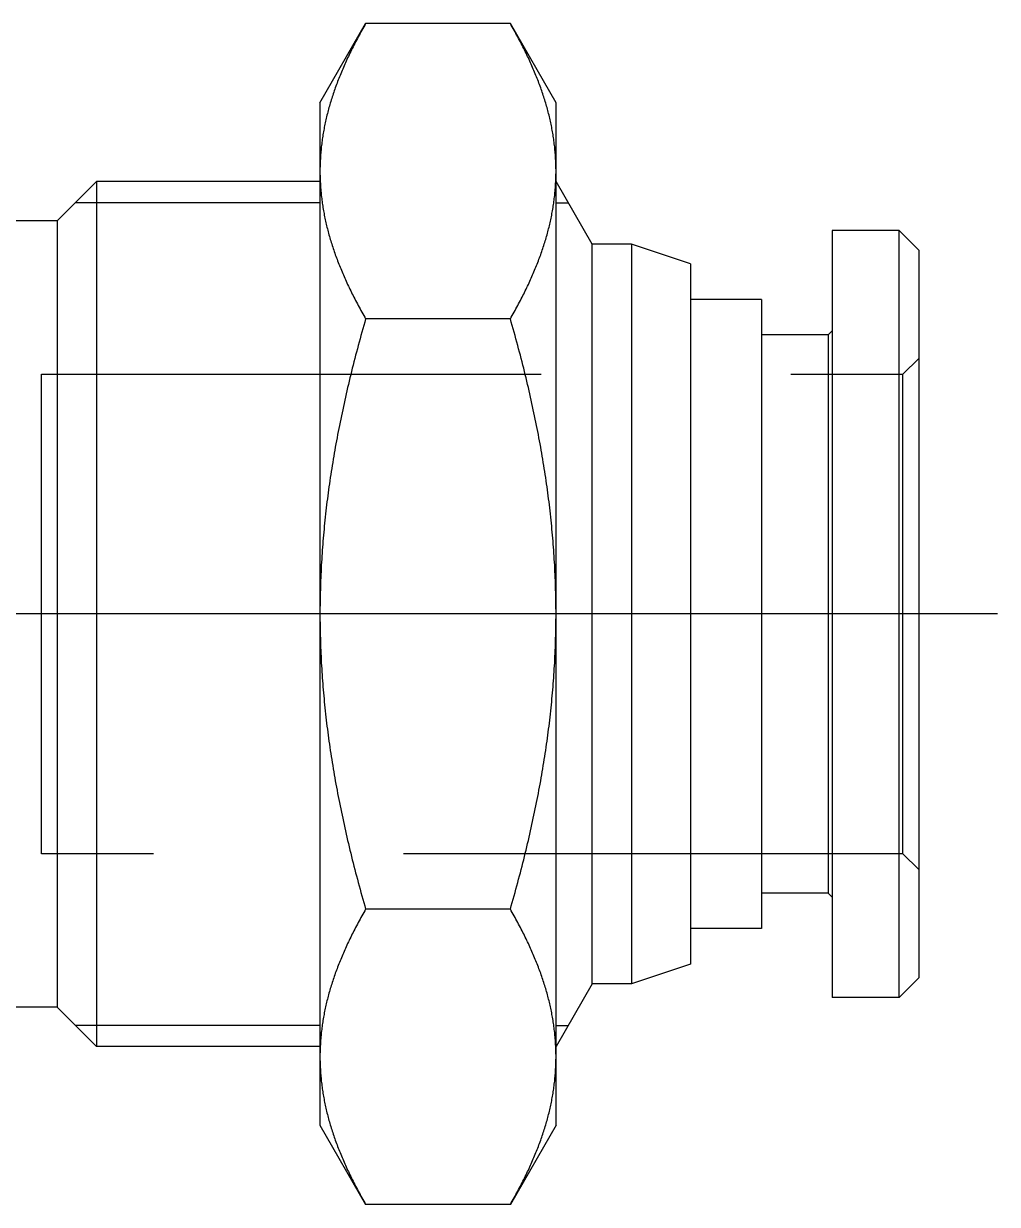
# Model space of a CAD drawing. Extents: x -2 to 98, y -32 to 17.
# Drawn here: x 18.65 to 43.4, y -15.01 to 15.01 of the extents above; entities that cross this region are included whole.
import ezdxf

# ---------------------------------------------------------------- set-up
doc = ezdxf.new("R2010")
doc.units = 0
doc.linetypes.add('CENTER', pattern=[50.8, 31.75, -6.35, 6.35, -6.35])
doc.linetypes.add('DASHED', pattern=[19.05, 12.7, -6.35])
doc.layers.get('0').update_dxf_attribs({"linetype": 'CONTINUOUS'})
doc.layers.add('CENTER', color=1, linetype='CENTER')

msp = doc.modelspace()

# ---------------------------------------------------------------- linework, layer by layer
at = {"color": 7, "linetype": 'CONTINUOUS'}
for p, q in [((26.18, 13), (27.341, 15.011)), ((31.019, 15.011), (27.341, 15.011)), ((32.18, 13), (31.019, 15.011)), ((26.18, 13), (26.18, 11.258)), ((32.18, 11.258), (32.18, 13)), ((26.18, 11.258), (26.18, 0)), ((32.18, 0), (32.18, 11.258)), ((19.5, 10), (20.5, 11)), ((20.5, 11), (20.5, -11)), ((26.18, 11), (20.5, 11)), ((33.1, 9.4), (32.18, 10.993)), ((19.5, 10), (18, 10)), ((19.5, 10), (19.5, -10)), ((39.2, 9.75), (39.2, -9.75)), ((40.9, 9.75), (39.2, 9.75)), ((40.9, -9.75), (40.9, 9.75)), ((41.4, 9.25), (40.9, 9.75)), ((33.1, -9.4), (33.1, 9.4)), ((34.1, 9.4), (33.1, 9.4)), ((34.1, 9.4), (34.1, -9.4)), ((35.6, 8.9), (34.1, 9.4)), ((41.4, 9.25), (41.4, -9.25)), ((35.6, 8.9), (35.6, -8.9)), ((37.4, 8), (35.6, 8)), ((37.4, 8), (37.4, -8)), ((31.019, 7.506), (27.341, 7.506)), ((39.1, 7.1), (37.4, 7.1)), ((39.1, 7.1), (39.2, 7.2)), ((39.1, 7.1), (39.1, -7.1)), ((26.18, 0), (26.18, -11.258)), ((32.18, -11.258), (32.18, 0)), ((39.1, -7.1), (37.4, -7.1)), ((39.1, -7.1), (39.2, -7.2)), ((31.019, -7.506), (27.341, -7.506)), ((37.4, -8), (35.6, -8)), ((35.6, -8.9), (34.1, -9.4)), ((41.4, -9.25), (40.9, -9.75)), ((33.1, -9.4), (32.18, -10.993)), ((34.1, -9.4), (33.1, -9.4)), ((40.9, -9.75), (39.2, -9.75)), ((19.5, -10), (18, -10)), ((19.5, -10), (20.5, -11)), ((26.18, -11), (20.5, -11)), ((26.18, -11.258), (26.18, -13)), ((32.18, -13), (32.18, -11.258)), ((26.18, -13), (27.341, -15.011)), ((32.18, -13), (31.019, -15.011)), ((31.019, -15.011), (27.341, -15.011))]:
    msp.add_line(p, q, dxfattribs=at)
at = {"color": 3, "linetype": 'CONTINUOUS'}
for p, q in [((26.18, 10.458), (19.959, 10.458)), ((32.18, 10.458), (32.489, 10.458)), ((26.18, -10.459), (19.959, -10.459)), ((32.18, -10.459), (32.489, -10.459))]:
    msp.add_line(p, q, dxfattribs=at)
at = {"color": 3, "linetype": 'DASHED'}
for p, q in [((41, 6.1), (41.4, 6.5)), ((19.1, 6.1), (41, 6.1)), ((19.1, -6.1), (19.1, 6.1)), ((41, -6.1), (41, 6.1)), ((41, -6.1), (19.1, -6.1)), ((41.4, -6.5), (41, -6.1))]:
    msp.add_line(p, q, dxfattribs=at)
at = {"color": 7}
for points in [[(27.341, 15.011, 0), (27.317, 14.968, 0), (27.292, 14.926, 0), (27.268, 14.883, 0), (27.244, 14.841, 0), (27.221, 14.798, 0), (27.198, 14.756, 0), (27.175, 14.714, 0), (27.152, 14.672, 0), (27.13, 14.63, 0), (27.108, 14.589, 0), (27.086, 14.547, 0), (27.065, 14.506, 0), (27.043, 14.464, 0), (27.022, 14.423, 0), (27.002, 14.382, 0), (26.981, 14.341, 0), (26.961, 14.3, 0), (26.941, 14.259, 0), (26.922, 14.218, 0), (26.902, 14.178, 0), (26.883, 14.137, 0), (26.864, 14.097, 0), (26.846, 14.056, 0), (26.828, 14.016, 0), (26.809, 13.976, 0), (26.792, 13.936, 0), (26.774, 13.896, 0), (26.757, 13.856, 0), (26.74, 13.816, 0), (26.723, 13.776, 0), (26.707, 13.736, 0), (26.691, 13.696, 0), (26.675, 13.657, 0), (26.659, 13.617, 0), (26.643, 13.578, 0), (26.628, 13.538, 0), (26.613, 13.499, 0), (26.599, 13.46, 0), (26.584, 13.421, 0), (26.57, 13.381, 0), (26.556, 13.342, 0), (26.543, 13.303, 0), (26.529, 13.264, 0), (26.516, 13.225, 0), (26.503, 13.186, 0), (26.491, 13.147, 0), (26.478, 13.108, 0), (26.466, 13.07, 0), (26.454, 13.031, 0), (26.442, 12.992, 0), (26.431, 12.954, 0), (26.42, 12.915, 0), (26.409, 12.876, 0), (26.398, 12.838, 0), (26.388, 12.799, 0), (26.378, 12.761, 0), (26.368, 12.722, 0), (26.358, 12.684, 0), (26.349, 12.645, 0), (26.34, 12.607, 0), (26.331, 12.568, 0), (26.322, 12.53, 0), (26.314, 12.491, 0), (26.306, 12.453, 0), (26.298, 12.415, 0), (26.29, 12.376, 0), (26.283, 12.338, 0), (26.276, 12.3, 0), (26.269, 12.261, 0), (26.262, 12.223, 0), (26.256, 12.184, 0), (26.25, 12.146, 0), (26.244, 12.108, 0), (26.238, 12.069, 0), (26.233, 12.031, 0), (26.228, 11.993, 0), (26.223, 11.954, 0), (26.218, 11.916, 0), (26.214, 11.877, 0), (26.21, 11.839, 0), (26.206, 11.8, 0), (26.203, 11.762, 0), (26.199, 11.723, 0), (26.196, 11.685, 0), (26.193, 11.646, 0), (26.191, 11.608, 0), (26.189, 11.569, 0), (26.187, 11.53, 0), (26.185, 11.492, 0), (26.183, 11.453, 0), (26.182, 11.414, 0), (26.181, 11.375, 0), (26.18, 11.336, 0), (26.18, 11.297, 0), (26.18, 11.258, 0)], [(32.18, 11.258, 0), (32.18, 11.297, 0), (32.179, 11.336, 0), (32.179, 11.375, 0), (32.178, 11.414, 0), (32.177, 11.453, 0), (32.175, 11.492, 0), (32.173, 11.53, 0), (32.171, 11.569, 0), (32.169, 11.608, 0), (32.167, 11.646, 0), (32.164, 11.685, 0), (32.161, 11.723, 0), (32.157, 11.762, 0), (32.154, 11.8, 0), (32.15, 11.839, 0), (32.146, 11.877, 0), (32.142, 11.916, 0), (32.137, 11.954, 0), (32.132, 11.993, 0), (32.127, 12.031, 0), (32.122, 12.069, 0), (32.116, 12.108, 0), (32.11, 12.146, 0), (32.104, 12.184, 0), (32.098, 12.223, 0), (32.091, 12.261, 0), (32.084, 12.3, 0), (32.077, 12.338, 0), (32.07, 12.376, 0), (32.062, 12.415, 0), (32.054, 12.453, 0), (32.046, 12.491, 0), (32.038, 12.53, 0), (32.029, 12.568, 0), (32.02, 12.607, 0), (32.011, 12.645, 0), (32.002, 12.684, 0), (31.992, 12.722, 0), (31.982, 12.761, 0), (31.972, 12.799, 0), (31.962, 12.838, 0), (31.951, 12.876, 0), (31.94, 12.915, 0), (31.929, 12.954, 0), (31.918, 12.992, 0), (31.906, 13.031, 0), (31.894, 13.07, 0), (31.882, 13.108, 0), (31.869, 13.147, 0), (31.857, 13.186, 0), (31.844, 13.225, 0), (31.831, 13.264, 0), (31.817, 13.303, 0), (31.804, 13.342, 0), (31.79, 13.381, 0), (31.776, 13.421, 0), (31.761, 13.46, 0), (31.747, 13.499, 0), (31.732, 13.538, 0), (31.716, 13.578, 0), (31.701, 13.617, 0), (31.685, 13.657, 0), (31.669, 13.696, 0), (31.653, 13.736, 0), (31.637, 13.776, 0), (31.62, 13.816, 0), (31.603, 13.856, 0), (31.586, 13.896, 0), (31.568, 13.936, 0), (31.55, 13.976, 0), (31.532, 14.016, 0), (31.514, 14.056, 0), (31.496, 14.097, 0), (31.477, 14.137, 0), (31.458, 14.178, 0), (31.438, 14.218, 0), (31.419, 14.259, 0), (31.399, 14.3, 0), (31.379, 14.341, 0), (31.358, 14.382, 0), (31.338, 14.423, 0), (31.317, 14.464, 0), (31.295, 14.506, 0), (31.274, 14.547, 0), (31.252, 14.589, 0), (31.23, 14.63, 0), (31.208, 14.672, 0), (31.185, 14.714, 0), (31.162, 14.756, 0), (31.139, 14.798, 0), (31.116, 14.841, 0), (31.092, 14.883, 0), (31.068, 14.926, 0), (31.044, 14.968, 0), (31.019, 15.011, 0)], [(26.18, 11.258, 0), (26.18, 11.219, 0), (26.18, 11.18, 0), (26.181, 11.142, 0), (26.182, 11.103, 0), (26.183, 11.064, 0), (26.185, 11.025, 0), (26.187, 10.986, 0), (26.189, 10.948, 0), (26.191, 10.909, 0), (26.193, 10.87, 0), (26.196, 10.832, 0), (26.199, 10.793, 0), (26.203, 10.755, 0), (26.206, 10.716, 0), (26.21, 10.678, 0), (26.214, 10.639, 0), (26.218, 10.601, 0), (26.223, 10.562, 0), (26.228, 10.524, 0), (26.233, 10.486, 0), (26.238, 10.447, 0), (26.244, 10.409, 0), (26.25, 10.37, 0), (26.256, 10.332, 0), (26.262, 10.294, 0), (26.269, 10.255, 0), (26.276, 10.217, 0), (26.283, 10.179, 0), (26.29, 10.14, 0), (26.298, 10.102, 0), (26.306, 10.064, 0), (26.314, 10.025, 0), (26.322, 9.987, 0), (26.331, 9.948, 0), (26.34, 9.91, 0), (26.349, 9.872, 0), (26.358, 9.833, 0), (26.368, 9.795, 0), (26.378, 9.756, 0), (26.388, 9.718, 0), (26.398, 9.679, 0), (26.409, 9.64, 0), (26.42, 9.602, 0), (26.431, 9.563, 0), (26.442, 9.524, 0), (26.454, 9.486, 0), (26.466, 9.447, 0), (26.478, 9.408, 0), (26.491, 9.369, 0), (26.503, 9.33, 0), (26.516, 9.292, 0), (26.529, 9.253, 0), (26.543, 9.214, 0), (26.556, 9.174, 0), (26.57, 9.135, 0), (26.584, 9.096, 0), (26.599, 9.057, 0), (26.613, 9.018, 0), (26.628, 8.978, 0), (26.643, 8.939, 0), (26.659, 8.899, 0), (26.675, 8.86, 0), (26.691, 8.82, 0), (26.707, 8.781, 0), (26.723, 8.741, 0), (26.74, 8.701, 0), (26.757, 8.661, 0), (26.774, 8.621, 0), (26.792, 8.581, 0), (26.809, 8.541, 0), (26.828, 8.501, 0), (26.846, 8.46, 0), (26.864, 8.42, 0), (26.883, 8.38, 0), (26.902, 8.339, 0), (26.922, 8.298, 0), (26.941, 8.258, 0), (26.961, 8.217, 0), (26.981, 8.176, 0), (27.002, 8.135, 0), (27.022, 8.094, 0), (27.043, 8.052, 0), (27.065, 8.011, 0), (27.086, 7.969, 0), (27.108, 7.928, 0), (27.13, 7.886, 0), (27.152, 7.844, 0), (27.175, 7.802, 0), (27.198, 7.76, 0), (27.221, 7.718, 0), (27.244, 7.676, 0), (27.268, 7.634, 0), (27.292, 7.591, 0), (27.317, 7.548, 0), (27.341, 7.506, 0)], [(31.019, 7.506, 0), (31.044, 7.548, 0), (31.068, 7.591, 0), (31.092, 7.634, 0), (31.116, 7.676, 0), (31.139, 7.718, 0), (31.162, 7.76, 0), (31.185, 7.802, 0), (31.208, 7.844, 0), (31.23, 7.886, 0), (31.252, 7.928, 0), (31.274, 7.969, 0), (31.295, 8.011, 0), (31.317, 8.052, 0), (31.338, 8.094, 0), (31.358, 8.135, 0), (31.379, 8.176, 0), (31.399, 8.217, 0), (31.419, 8.258, 0), (31.438, 8.298, 0), (31.458, 8.339, 0), (31.477, 8.38, 0), (31.496, 8.42, 0), (31.514, 8.46, 0), (31.532, 8.501, 0), (31.55, 8.541, 0), (31.568, 8.581, 0), (31.586, 8.621, 0), (31.603, 8.661, 0), (31.62, 8.701, 0), (31.637, 8.741, 0), (31.653, 8.781, 0), (31.669, 8.82, 0), (31.685, 8.86, 0), (31.701, 8.899, 0), (31.716, 8.939, 0), (31.732, 8.978, 0), (31.747, 9.018, 0), (31.761, 9.057, 0), (31.776, 9.096, 0), (31.79, 9.135, 0), (31.804, 9.174, 0), (31.817, 9.214, 0), (31.831, 9.253, 0), (31.844, 9.292, 0), (31.857, 9.33, 0), (31.869, 9.369, 0), (31.882, 9.408, 0), (31.894, 9.447, 0), (31.906, 9.486, 0), (31.918, 9.524, 0), (31.929, 9.563, 0), (31.94, 9.602, 0), (31.951, 9.64, 0), (31.962, 9.679, 0), (31.972, 9.718, 0), (31.982, 9.756, 0), (31.992, 9.795, 0), (32.002, 9.833, 0), (32.011, 9.872, 0), (32.02, 9.91, 0), (32.029, 9.948, 0), (32.038, 9.987, 0), (32.046, 10.025, 0), (32.054, 10.064, 0), (32.062, 10.102, 0), (32.07, 10.14, 0), (32.077, 10.179, 0), (32.084, 10.217, 0), (32.091, 10.255, 0), (32.098, 10.294, 0), (32.104, 10.332, 0), (32.11, 10.37, 0), (32.116, 10.409, 0), (32.122, 10.447, 0), (32.127, 10.486, 0), (32.132, 10.524, 0), (32.137, 10.562, 0), (32.142, 10.601, 0), (32.146, 10.639, 0), (32.15, 10.678, 0), (32.154, 10.716, 0), (32.157, 10.755, 0), (32.161, 10.793, 0), (32.164, 10.832, 0), (32.167, 10.87, 0), (32.169, 10.909, 0), (32.171, 10.948, 0), (32.173, 10.986, 0), (32.175, 11.025, 0), (32.177, 11.064, 0), (32.178, 11.103, 0), (32.179, 11.142, 0), (32.179, 11.18, 0), (32.18, 11.219, 0), (32.18, 11.258, 0)], [(27.341, 7.506, 0), (27.317, 7.42, 0), (27.292, 7.335, 0), (27.268, 7.25, 0), (27.244, 7.165, 0), (27.221, 7.08, 0), (27.198, 6.996, 0), (27.175, 6.912, 0), (27.152, 6.828, 0), (27.13, 6.744, 0), (27.108, 6.661, 0), (27.086, 6.578, 0), (27.065, 6.495, 0), (27.043, 6.412, 0), (27.022, 6.33, 0), (27.002, 6.247, 0), (26.981, 6.165, 0), (26.961, 6.083, 0), (26.941, 6.002, 0), (26.922, 5.92, 0), (26.902, 5.839, 0), (26.883, 5.758, 0), (26.864, 5.677, 0), (26.846, 5.596, 0), (26.828, 5.515, 0), (26.809, 5.435, 0), (26.792, 5.355, 0), (26.774, 5.274, 0), (26.757, 5.195, 0), (26.74, 5.115, 0), (26.723, 5.035, 0), (26.707, 4.956, 0), (26.691, 4.876, 0), (26.675, 4.797, 0), (26.659, 4.718, 0), (26.643, 4.639, 0), (26.628, 4.56, 0), (26.613, 4.481, 0), (26.599, 4.403, 0), (26.584, 4.324, 0), (26.57, 4.246, 0), (26.556, 4.168, 0), (26.543, 4.09, 0), (26.529, 4.012, 0), (26.516, 3.934, 0), (26.503, 3.856, 0), (26.491, 3.778, 0), (26.478, 3.7, 0), (26.466, 3.623, 0), (26.454, 3.545, 0), (26.442, 3.468, 0), (26.431, 3.39, 0), (26.42, 3.313, 0), (26.409, 3.236, 0), (26.398, 3.159, 0), (26.388, 3.082, 0), (26.378, 3.005, 0), (26.368, 2.927, 0), (26.358, 2.851, 0), (26.349, 2.774, 0), (26.34, 2.697, 0), (26.331, 2.62, 0), (26.322, 2.543, 0), (26.314, 2.466, 0), (26.306, 2.389, 0), (26.298, 2.313, 0), (26.29, 2.236, 0), (26.283, 2.159, 0), (26.276, 2.083, 0), (26.269, 2.006, 0), (26.262, 1.929, 0), (26.256, 1.852, 0), (26.25, 1.776, 0), (26.244, 1.699, 0), (26.238, 1.622, 0), (26.233, 1.545, 0), (26.228, 1.469, 0), (26.223, 1.392, 0), (26.218, 1.315, 0), (26.214, 1.238, 0), (26.21, 1.161, 0), (26.206, 1.084, 0), (26.203, 1.007, 0), (26.199, 0.93, 0), (26.196, 0.853, 0), (26.193, 0.776, 0), (26.191, 0.699, 0), (26.189, 0.621, 0), (26.187, 0.544, 0), (26.185, 0.466, 0), (26.183, 0.389, 0), (26.182, 0.311, 0), (26.181, 0.234, 0), (26.18, 0.156, 0), (26.18, 0.078, 0), (26.18, 0, 0)], [(32.18, 0, 0), (32.18, 0.078, 0), (32.179, 0.156, 0), (32.179, 0.234, 0), (32.178, 0.311, 0), (32.177, 0.389, 0), (32.175, 0.466, 0), (32.173, 0.544, 0), (32.171, 0.621, 0), (32.169, 0.699, 0), (32.167, 0.776, 0), (32.164, 0.853, 0), (32.161, 0.93, 0), (32.157, 1.007, 0), (32.154, 1.084, 0), (32.15, 1.161, 0), (32.146, 1.238, 0), (32.142, 1.315, 0), (32.137, 1.392, 0), (32.132, 1.469, 0), (32.127, 1.545, 0), (32.122, 1.622, 0), (32.116, 1.699, 0), (32.11, 1.776, 0), (32.104, 1.852, 0), (32.098, 1.929, 0), (32.091, 2.006, 0), (32.084, 2.083, 0), (32.077, 2.159, 0), (32.07, 2.236, 0), (32.062, 2.313, 0), (32.054, 2.389, 0), (32.046, 2.466, 0), (32.038, 2.543, 0), (32.029, 2.62, 0), (32.02, 2.697, 0), (32.011, 2.774, 0), (32.002, 2.851, 0), (31.992, 2.927, 0), (31.982, 3.005, 0), (31.972, 3.082, 0), (31.962, 3.159, 0), (31.951, 3.236, 0), (31.94, 3.313, 0), (31.929, 3.39, 0), (31.918, 3.468, 0), (31.906, 3.545, 0), (31.894, 3.623, 0), (31.882, 3.7, 0), (31.869, 3.778, 0), (31.857, 3.856, 0), (31.844, 3.934, 0), (31.831, 4.012, 0), (31.817, 4.09, 0), (31.804, 4.168, 0), (31.79, 4.246, 0), (31.776, 4.324, 0), (31.761, 4.403, 0), (31.747, 4.481, 0), (31.732, 4.56, 0), (31.716, 4.639, 0), (31.701, 4.718, 0), (31.685, 4.797, 0), (31.669, 4.876, 0), (31.653, 4.956, 0), (31.637, 5.035, 0), (31.62, 5.115, 0), (31.603, 5.195, 0), (31.586, 5.274, 0), (31.568, 5.355, 0), (31.55, 5.435, 0), (31.532, 5.515, 0), (31.514, 5.596, 0), (31.496, 5.677, 0), (31.477, 5.758, 0), (31.458, 5.839, 0), (31.438, 5.92, 0), (31.419, 6.002, 0), (31.399, 6.083, 0), (31.379, 6.165, 0), (31.358, 6.247, 0), (31.338, 6.33, 0), (31.317, 6.412, 0), (31.295, 6.495, 0), (31.274, 6.578, 0), (31.252, 6.661, 0), (31.23, 6.744, 0), (31.208, 6.828, 0), (31.185, 6.912, 0), (31.162, 6.996, 0), (31.139, 7.08, 0), (31.116, 7.165, 0), (31.092, 7.25, 0), (31.068, 7.335, 0), (31.044, 7.42, 0), (31.019, 7.506, 0)], [(26.18, 0, 0), (26.18, -0.078, 0), (26.18, -0.156, 0), (26.181, -0.234, 0), (26.182, -0.311, 0), (26.183, -0.389, 0), (26.185, -0.466, 0), (26.187, -0.544, 0), (26.189, -0.621, 0), (26.191, -0.699, 0), (26.193, -0.776, 0), (26.196, -0.853, 0), (26.199, -0.93, 0), (26.203, -1.007, 0), (26.206, -1.084, 0), (26.21, -1.161, 0), (26.214, -1.238, 0), (26.218, -1.315, 0), (26.223, -1.392, 0), (26.228, -1.469, 0), (26.233, -1.545, 0), (26.238, -1.622, 0), (26.244, -1.699, 0), (26.25, -1.776, 0), (26.256, -1.852, 0), (26.262, -1.929, 0), (26.269, -2.006, 0), (26.276, -2.083, 0), (26.283, -2.159, 0), (26.29, -2.236, 0), (26.298, -2.313, 0), (26.306, -2.389, 0), (26.314, -2.466, 0), (26.322, -2.543, 0), (26.331, -2.62, 0), (26.34, -2.697, 0), (26.349, -2.774, 0), (26.358, -2.851, 0), (26.368, -2.927, 0), (26.378, -3.005, 0), (26.388, -3.082, 0), (26.398, -3.159, 0), (26.409, -3.236, 0), (26.42, -3.313, 0), (26.431, -3.39, 0), (26.442, -3.468, 0), (26.454, -3.545, 0), (26.466, -3.623, 0), (26.478, -3.7, 0), (26.491, -3.778, 0), (26.503, -3.856, 0), (26.516, -3.934, 0), (26.529, -4.012, 0), (26.543, -4.09, 0), (26.556, -4.168, 0), (26.57, -4.246, 0), (26.584, -4.324, 0), (26.599, -4.403, 0), (26.613, -4.481, 0), (26.628, -4.56, 0), (26.643, -4.639, 0), (26.659, -4.718, 0), (26.675, -4.797, 0), (26.691, -4.876, 0), (26.707, -4.956, 0), (26.723, -5.035, 0), (26.74, -5.115, 0), (26.757, -5.195, 0), (26.774, -5.274, 0), (26.792, -5.355, 0), (26.809, -5.435, 0), (26.828, -5.515, 0), (26.846, -5.596, 0), (26.864, -5.677, 0), (26.883, -5.758, 0), (26.902, -5.839, 0), (26.922, -5.92, 0), (26.941, -6.002, 0), (26.961, -6.083, 0), (26.981, -6.165, 0), (27.002, -6.247, 0), (27.022, -6.33, 0), (27.043, -6.412, 0), (27.065, -6.495, 0), (27.086, -6.578, 0), (27.108, -6.661, 0), (27.13, -6.744, 0), (27.152, -6.828, 0), (27.175, -6.912, 0), (27.198, -6.996, 0), (27.221, -7.08, 0), (27.244, -7.165, 0), (27.268, -7.25, 0), (27.292, -7.335, 0), (27.317, -7.42, 0), (27.341, -7.506, 0)], [(31.019, -7.506, 0), (31.044, -7.42, 0), (31.068, -7.335, 0), (31.092, -7.25, 0), (31.116, -7.165, 0), (31.139, -7.08, 0), (31.162, -6.996, 0), (31.185, -6.912, 0), (31.208, -6.828, 0), (31.23, -6.744, 0), (31.252, -6.661, 0), (31.274, -6.578, 0), (31.295, -6.495, 0), (31.317, -6.412, 0), (31.338, -6.33, 0), (31.358, -6.247, 0), (31.379, -6.165, 0), (31.399, -6.083, 0), (31.419, -6.002, 0), (31.438, -5.92, 0), (31.458, -5.839, 0), (31.477, -5.758, 0), (31.496, -5.677, 0), (31.514, -5.596, 0), (31.532, -5.515, 0), (31.55, -5.435, 0), (31.568, -5.355, 0), (31.586, -5.274, 0), (31.603, -5.195, 0), (31.62, -5.115, 0), (31.637, -5.035, 0), (31.653, -4.956, 0), (31.669, -4.876, 0), (31.685, -4.797, 0), (31.701, -4.718, 0), (31.716, -4.639, 0), (31.732, -4.56, 0), (31.747, -4.481, 0), (31.761, -4.403, 0), (31.776, -4.324, 0), (31.79, -4.246, 0), (31.804, -4.168, 0), (31.817, -4.09, 0), (31.831, -4.012, 0), (31.844, -3.934, 0), (31.857, -3.856, 0), (31.869, -3.778, 0), (31.882, -3.7, 0), (31.894, -3.623, 0), (31.906, -3.545, 0), (31.918, -3.468, 0), (31.929, -3.39, 0), (31.94, -3.313, 0), (31.951, -3.236, 0), (31.962, -3.159, 0), (31.972, -3.082, 0), (31.982, -3.005, 0), (31.992, -2.927, 0), (32.002, -2.851, 0), (32.011, -2.774, 0), (32.02, -2.697, 0), (32.029, -2.62, 0), (32.038, -2.543, 0), (32.046, -2.466, 0), (32.054, -2.389, 0), (32.062, -2.313, 0), (32.07, -2.236, 0), (32.077, -2.159, 0), (32.084, -2.083, 0), (32.091, -2.006, 0), (32.098, -1.929, 0), (32.104, -1.852, 0), (32.11, -1.776, 0), (32.116, -1.699, 0), (32.122, -1.622, 0), (32.127, -1.545, 0), (32.132, -1.469, 0), (32.137, -1.392, 0), (32.142, -1.315, 0), (32.146, -1.238, 0), (32.15, -1.161, 0), (32.154, -1.084, 0), (32.157, -1.007, 0), (32.161, -0.93, 0), (32.164, -0.853, 0), (32.167, -0.776, 0), (32.169, -0.699, 0), (32.171, -0.621, 0), (32.173, -0.544, 0), (32.175, -0.466, 0), (32.177, -0.389, 0), (32.178, -0.311, 0), (32.179, -0.234, 0), (32.179, -0.156, 0), (32.18, -0.078, 0), (32.18, 0, 0)], [(27.341, -7.506, 0), (27.317, -7.548, 0), (27.292, -7.591, 0), (27.268, -7.634, 0), (27.244, -7.676, 0), (27.221, -7.718, 0), (27.198, -7.76, 0), (27.175, -7.802, 0), (27.152, -7.844, 0), (27.13, -7.886, 0), (27.108, -7.928, 0), (27.086, -7.969, 0), (27.065, -8.011, 0), (27.043, -8.052, 0), (27.022, -8.094, 0), (27.002, -8.135, 0), (26.981, -8.176, 0), (26.961, -8.217, 0), (26.941, -8.258, 0), (26.922, -8.298, 0), (26.902, -8.339, 0), (26.883, -8.38, 0), (26.864, -8.42, 0), (26.846, -8.46, 0), (26.828, -8.501, 0), (26.809, -8.541, 0), (26.792, -8.581, 0), (26.774, -8.621, 0), (26.757, -8.661, 0), (26.74, -8.701, 0), (26.723, -8.741, 0), (26.707, -8.781, 0), (26.691, -8.82, 0), (26.675, -8.86, 0), (26.659, -8.899, 0), (26.643, -8.939, 0), (26.628, -8.978, 0), (26.613, -9.018, 0), (26.599, -9.057, 0), (26.584, -9.096, 0), (26.57, -9.135, 0), (26.556, -9.174, 0), (26.543, -9.214, 0), (26.529, -9.253, 0), (26.516, -9.292, 0), (26.503, -9.33, 0), (26.491, -9.369, 0), (26.478, -9.408, 0), (26.466, -9.447, 0), (26.454, -9.486, 0), (26.442, -9.524, 0), (26.431, -9.563, 0), (26.42, -9.602, 0), (26.409, -9.64, 0), (26.398, -9.679, 0), (26.388, -9.718, 0), (26.378, -9.756, 0), (26.368, -9.795, 0), (26.358, -9.833, 0), (26.349, -9.872, 0), (26.34, -9.91, 0), (26.331, -9.948, 0), (26.322, -9.987, 0), (26.314, -10.025, 0), (26.306, -10.064, 0), (26.298, -10.102, 0), (26.29, -10.14, 0), (26.283, -10.179, 0), (26.276, -10.217, 0), (26.269, -10.255, 0), (26.262, -10.294, 0), (26.256, -10.332, 0), (26.25, -10.37, 0), (26.244, -10.409, 0), (26.238, -10.447, 0), (26.233, -10.486, 0), (26.228, -10.524, 0), (26.223, -10.562, 0), (26.218, -10.601, 0), (26.214, -10.639, 0), (26.21, -10.678, 0), (26.206, -10.716, 0), (26.203, -10.755, 0), (26.199, -10.793, 0), (26.196, -10.832, 0), (26.193, -10.87, 0), (26.191, -10.909, 0), (26.189, -10.948, 0), (26.187, -10.986, 0), (26.185, -11.025, 0), (26.183, -11.064, 0), (26.182, -11.103, 0), (26.181, -11.142, 0), (26.18, -11.18, 0), (26.18, -11.219, 0), (26.18, -11.258, 0)], [(32.18, -11.258, 0), (32.18, -11.219, 0), (32.179, -11.18, 0), (32.179, -11.142, 0), (32.178, -11.103, 0), (32.177, -11.064, 0), (32.175, -11.025, 0), (32.173, -10.986, 0), (32.171, -10.948, 0), (32.169, -10.909, 0), (32.167, -10.87, 0), (32.164, -10.832, 0), (32.161, -10.793, 0), (32.157, -10.755, 0), (32.154, -10.716, 0), (32.15, -10.678, 0), (32.146, -10.639, 0), (32.142, -10.601, 0), (32.137, -10.562, 0), (32.132, -10.524, 0), (32.127, -10.486, 0), (32.122, -10.447, 0), (32.116, -10.409, 0), (32.11, -10.37, 0), (32.104, -10.332, 0), (32.098, -10.294, 0), (32.091, -10.255, 0), (32.084, -10.217, 0), (32.077, -10.179, 0), (32.07, -10.14, 0), (32.062, -10.102, 0), (32.054, -10.064, 0), (32.046, -10.025, 0), (32.038, -9.987, 0), (32.029, -9.948, 0), (32.02, -9.91, 0), (32.011, -9.872, 0), (32.002, -9.833, 0), (31.992, -9.795, 0), (31.982, -9.756, 0), (31.972, -9.718, 0), (31.962, -9.679, 0), (31.951, -9.64, 0), (31.94, -9.602, 0), (31.929, -9.563, 0), (31.918, -9.524, 0), (31.906, -9.486, 0), (31.894, -9.447, 0), (31.882, -9.408, 0), (31.869, -9.369, 0), (31.857, -9.33, 0), (31.844, -9.292, 0), (31.831, -9.253, 0), (31.817, -9.214, 0), (31.804, -9.174, 0), (31.79, -9.135, 0), (31.776, -9.096, 0), (31.761, -9.057, 0), (31.747, -9.018, 0), (31.732, -8.978, 0), (31.716, -8.939, 0), (31.701, -8.899, 0), (31.685, -8.86, 0), (31.669, -8.82, 0), (31.653, -8.781, 0), (31.637, -8.741, 0), (31.62, -8.701, 0), (31.603, -8.661, 0), (31.586, -8.621, 0), (31.568, -8.581, 0), (31.55, -8.541, 0), (31.532, -8.501, 0), (31.514, -8.46, 0), (31.496, -8.42, 0), (31.477, -8.38, 0), (31.458, -8.339, 0), (31.438, -8.298, 0), (31.419, -8.258, 0), (31.399, -8.217, 0), (31.379, -8.176, 0), (31.358, -8.135, 0), (31.338, -8.094, 0), (31.317, -8.052, 0), (31.295, -8.011, 0), (31.274, -7.969, 0), (31.252, -7.928, 0), (31.23, -7.886, 0), (31.208, -7.844, 0), (31.185, -7.802, 0), (31.162, -7.76, 0), (31.139, -7.718, 0), (31.116, -7.676, 0), (31.092, -7.634, 0), (31.068, -7.591, 0), (31.044, -7.548, 0), (31.019, -7.506, 0)], [(26.18, -11.258, 0), (26.18, -11.297, 0), (26.18, -11.336, 0), (26.181, -11.375, 0), (26.182, -11.414, 0), (26.183, -11.453, 0), (26.185, -11.492, 0), (26.187, -11.53, 0), (26.189, -11.569, 0), (26.191, -11.608, 0), (26.193, -11.646, 0), (26.196, -11.685, 0), (26.199, -11.723, 0), (26.203, -11.762, 0), (26.206, -11.8, 0), (26.21, -11.839, 0), (26.214, -11.877, 0), (26.218, -11.916, 0), (26.223, -11.954, 0), (26.228, -11.993, 0), (26.233, -12.031, 0), (26.238, -12.069, 0), (26.244, -12.108, 0), (26.25, -12.146, 0), (26.256, -12.184, 0), (26.262, -12.223, 0), (26.269, -12.261, 0), (26.276, -12.3, 0), (26.283, -12.338, 0), (26.29, -12.376, 0), (26.298, -12.415, 0), (26.306, -12.453, 0), (26.314, -12.491, 0), (26.322, -12.53, 0), (26.331, -12.568, 0), (26.34, -12.607, 0), (26.349, -12.645, 0), (26.358, -12.684, 0), (26.368, -12.722, 0), (26.378, -12.761, 0), (26.388, -12.799, 0), (26.398, -12.838, 0), (26.409, -12.876, 0), (26.42, -12.915, 0), (26.431, -12.954, 0), (26.442, -12.992, 0), (26.454, -13.031, 0), (26.466, -13.07, 0), (26.478, -13.108, 0), (26.491, -13.147, 0), (26.503, -13.186, 0), (26.516, -13.225, 0), (26.529, -13.264, 0), (26.543, -13.303, 0), (26.556, -13.342, 0), (26.57, -13.381, 0), (26.584, -13.421, 0), (26.599, -13.46, 0), (26.613, -13.499, 0), (26.628, -13.538, 0), (26.643, -13.578, 0), (26.659, -13.617, 0), (26.675, -13.657, 0), (26.691, -13.696, 0), (26.707, -13.736, 0), (26.723, -13.776, 0), (26.74, -13.816, 0), (26.757, -13.856, 0), (26.774, -13.896, 0), (26.792, -13.936, 0), (26.809, -13.976, 0), (26.828, -14.016, 0), (26.846, -14.056, 0), (26.864, -14.097, 0), (26.883, -14.137, 0), (26.902, -14.178, 0), (26.922, -14.218, 0), (26.941, -14.259, 0), (26.961, -14.3, 0), (26.981, -14.341, 0), (27.002, -14.382, 0), (27.022, -14.423, 0), (27.043, -14.464, 0), (27.065, -14.506, 0), (27.086, -14.547, 0), (27.108, -14.589, 0), (27.13, -14.63, 0), (27.152, -14.672, 0), (27.175, -14.714, 0), (27.198, -14.756, 0), (27.221, -14.798, 0), (27.244, -14.841, 0), (27.268, -14.883, 0), (27.292, -14.926, 0), (27.317, -14.968, 0), (27.341, -15.011, 0)], [(31.019, -15.011, 0), (31.044, -14.968, 0), (31.068, -14.926, 0), (31.092, -14.883, 0), (31.116, -14.841, 0), (31.139, -14.798, 0), (31.162, -14.756, 0), (31.185, -14.714, 0), (31.208, -14.672, 0), (31.23, -14.63, 0), (31.252, -14.589, 0), (31.274, -14.547, 0), (31.295, -14.506, 0), (31.317, -14.464, 0), (31.338, -14.423, 0), (31.358, -14.382, 0), (31.379, -14.341, 0), (31.399, -14.3, 0), (31.419, -14.259, 0), (31.438, -14.218, 0), (31.458, -14.178, 0), (31.477, -14.137, 0), (31.496, -14.097, 0), (31.514, -14.056, 0), (31.532, -14.016, 0), (31.55, -13.976, 0), (31.568, -13.936, 0), (31.586, -13.896, 0), (31.603, -13.856, 0), (31.62, -13.816, 0), (31.637, -13.776, 0), (31.653, -13.736, 0), (31.669, -13.696, 0), (31.685, -13.657, 0), (31.701, -13.617, 0), (31.716, -13.578, 0), (31.732, -13.538, 0), (31.747, -13.499, 0), (31.761, -13.46, 0), (31.776, -13.421, 0), (31.79, -13.381, 0), (31.804, -13.342, 0), (31.817, -13.303, 0), (31.831, -13.264, 0), (31.844, -13.225, 0), (31.857, -13.186, 0), (31.869, -13.147, 0), (31.882, -13.108, 0), (31.894, -13.07, 0), (31.906, -13.031, 0), (31.918, -12.992, 0), (31.929, -12.954, 0), (31.94, -12.915, 0), (31.951, -12.876, 0), (31.962, -12.838, 0), (31.972, -12.799, 0), (31.982, -12.761, 0), (31.992, -12.722, 0), (32.002, -12.684, 0), (32.011, -12.645, 0), (32.02, -12.607, 0), (32.029, -12.568, 0), (32.038, -12.53, 0), (32.046, -12.491, 0), (32.054, -12.453, 0), (32.062, -12.415, 0), (32.07, -12.376, 0), (32.077, -12.338, 0), (32.084, -12.3, 0), (32.091, -12.261, 0), (32.098, -12.223, 0), (32.104, -12.184, 0), (32.11, -12.146, 0), (32.116, -12.108, 0), (32.122, -12.069, 0), (32.127, -12.031, 0), (32.132, -11.993, 0), (32.137, -11.954, 0), (32.142, -11.916, 0), (32.146, -11.877, 0), (32.15, -11.839, 0), (32.154, -11.8, 0), (32.157, -11.762, 0), (32.161, -11.723, 0), (32.164, -11.685, 0), (32.167, -11.646, 0), (32.169, -11.608, 0), (32.171, -11.569, 0), (32.173, -11.53, 0), (32.175, -11.492, 0), (32.177, -11.453, 0), (32.178, -11.414, 0), (32.179, -11.375, 0), (32.179, -11.336, 0), (32.18, -11.297, 0), (32.18, -11.258, 0)]]:
    msp.add_polyline3d(points, dxfattribs=at)
at = {"layer": 'CENTER', "color": 1, "linetype": 'CENTER'}
msp.add_line((43.4, 0), (-2, 0), dxfattribs=at)

doc.saveas('drawing.dxf')
